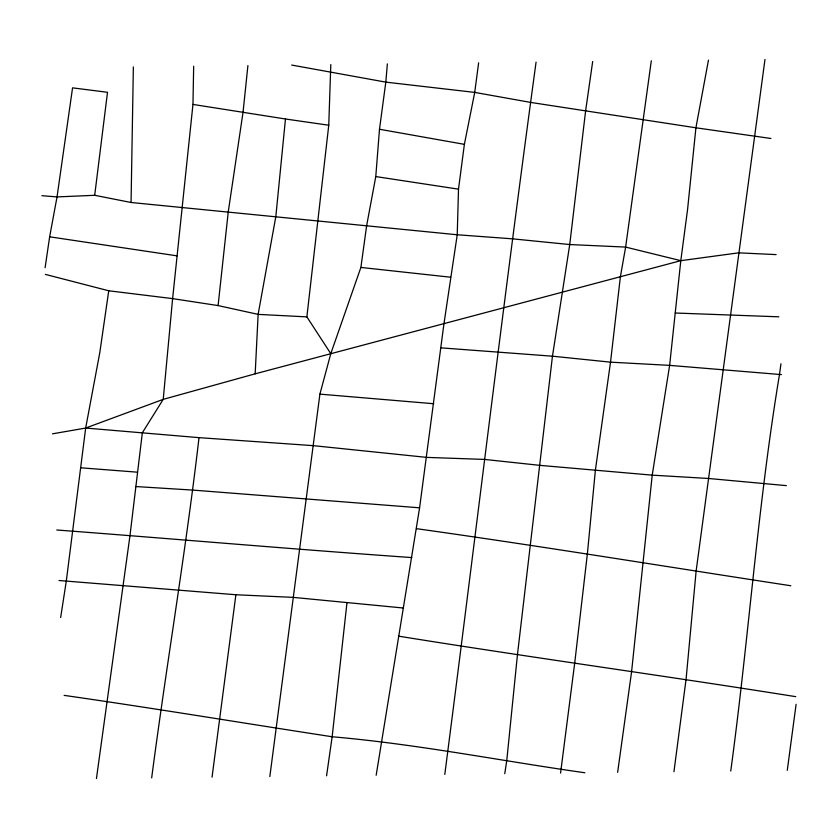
<?xml version="1.0" encoding="UTF-8"?>
<svg xmlns="http://www.w3.org/2000/svg" width="838" height="838" viewBox="0 0 838 838"><rect width="100%" height="100%" fill="white"/><g stroke="black" fill="none" stroke-linecap="round" stroke-linejoin="round"><path stroke-width="1.26" d="M776.093 254.605L738.666 252.835L680.802 260.67L625.63 247.084L569.735 244.549L512.751 238.851L457.234 234.766L131.063 202.492L133.357 66.935M96.443 778.554L129.942 535.901L142.345 432.764L163.221 399.359L172.618 298.621L192.96 104.425L193.672 66.212M478.624 62.84L474.727 92.4L464.378 144.346L458.501 189.158L457.234 234.766L443.993 323.478L419.587 507.807L376.178 775.234M269.836 776.554L319.906 394.132L330.79 353.657L306.876 316.879L328.758 125.229L330.801 64.589M52.49 433.833L85.675 428.05L163.221 399.359L255.171 373.821L258.135 314.376L275.817 216.654L285.465 118.996L192.96 104.425M330.79 353.657L360.885 267.437L366.646 225.642L375.78 176.567L379.488 129.251L385.815 82.134L387.366 63.918M247.912 65.574L243.051 112.24L228.271 211.742L218.09 305.577L258.135 314.376L306.876 316.879M708.466 60.116L695.917 127.795L687.569 209.531L680.802 260.67L669.635 365.368L652.215 475.146L631.559 671.971L617.637 772.374M346.995 602.574L332.152 736.759L326.569 775.82M786.369 485.631L708.539 478.477L652.215 475.146L539.913 465.362L484.49 459.413L426.783 457.391L313.391 445.659L199.015 437.646C185.795 551.404 166.563 664.335 151.668 777.894M41.9 195.694L57.036 196.92L94.694 195.296L107.505 92.295L72.56 87.854L57.036 196.92L49.641 236.808L45.105 267.71M444.789 774.427C475.555 537.043 503.69 299.334 536.069 62.159M45.399 274.393L108.741 290.786L99.774 352.777L85.675 428.05L66.307 581.048L60.661 617.491M212.045 777.182L235.887 594.75L293.028 597.358L402.921 607.969M560.57 773.055L574.679 663.298L587.407 553.551L595.409 469.992L610.525 362.163L620.403 276.645L625.63 247.084L651.304 60.797M673.951 771.714L686.092 679.115L696.137 570.929L764.979 59.446M730.746 771.033C748.722 639.059 757.615 505.974 779.497 374.471L780.953 363.786M787.27 770.363L796.1 704.308M592.686 61.488L585.636 110.731L569.735 244.549L552.462 356.192L517.465 654.614L506.77 760.475L504.759 773.715M255.171 373.821L680.802 260.67M56.775 529.993C175.09 538.939 293.405 549.257 411.804 557.574M675.219 313.014L778.858 316.816M135.536 486.532L192.74 490.083L419.587 507.807M440.861 347.843L552.462 356.192L610.525 362.163L669.635 365.368L781.435 374.607M59.016 580.504L235.887 594.75M80.563 467.782L137.359 472.171M85.675 428.05L199.015 437.646M319.906 394.132L433.717 403.727M360.885 267.437L450.561 277.21M108.741 290.786L172.618 298.621L218.09 305.577M416.465 528.663C541.474 546.208 666.021 566.656 790.831 585.752M64.128 695.372C153.616 708.194 242.779 723.037 332.152 736.759C416.978 744.081 500.611 760.841 584.84 772.762M285.465 118.996L328.758 125.229M49.641 236.808L177.069 255.862M375.78 176.567L458.501 189.158M795.754 696.661C663.56 675.585 530.915 657.495 398.731 636.178M770.929 138.48L695.917 127.795L530.894 102.456L474.727 92.4L385.815 82.134L291.708 65.06M379.488 129.251L464.378 144.346M94.694 195.296L131.063 202.492"/></g></svg>
